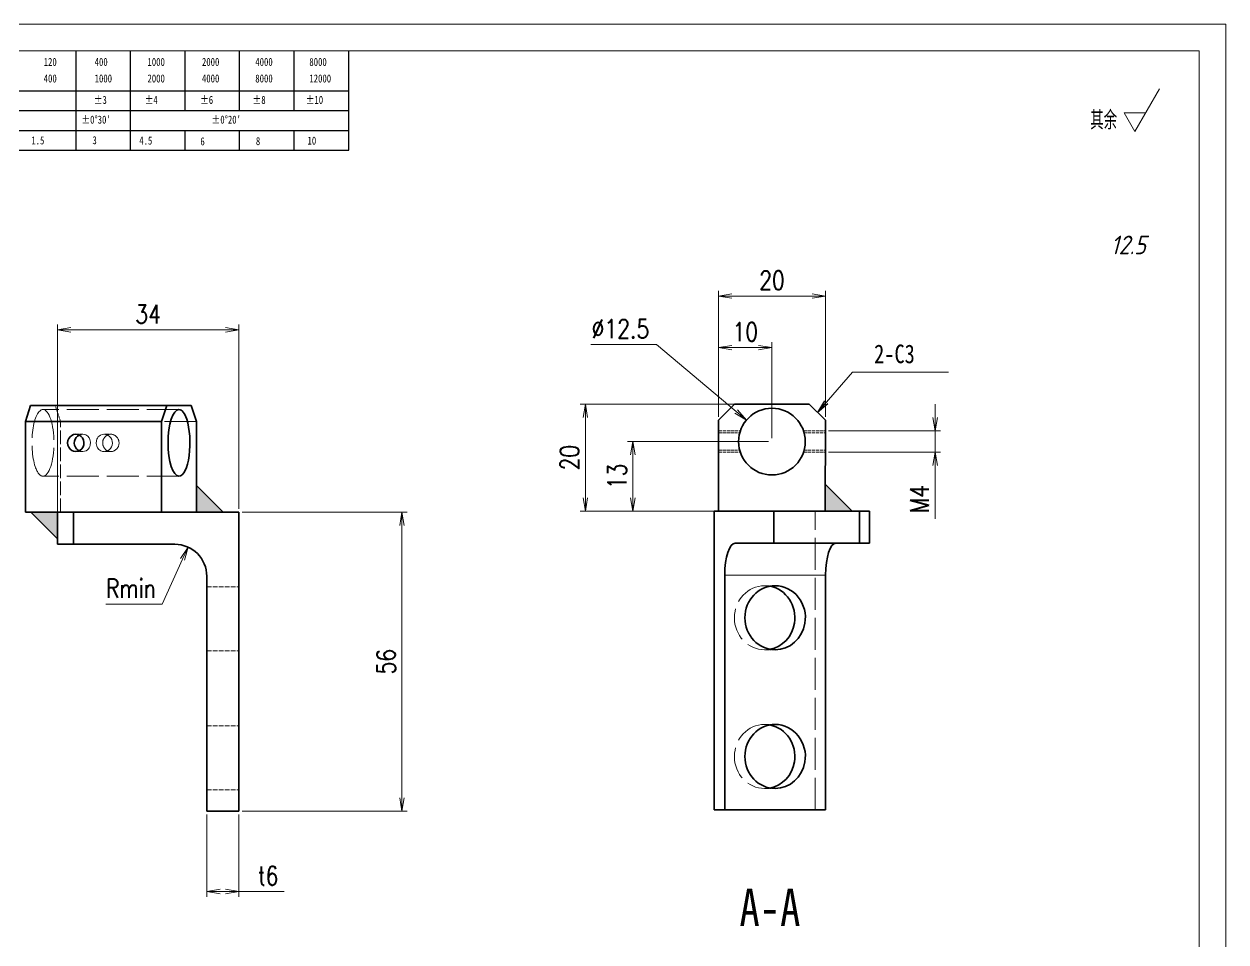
# Model space of a CAD drawing. Header units: millimetres. Extents: x -51813 to 38145, y -10860 to 38732.
# Drawn here: x -49030.6 to -48805.3, y 37892.8 to 38064.9 of the extents above; entities that cross this region are included whole.
import ezdxf
from ezdxf.enums import TextEntityAlignment as Align

# ---------------------------------------------------------------- set-up
doc = ezdxf.new("R2010")
doc.units = ezdxf.units.MM
doc.header["$LTSCALE"] = 0.5
doc.linetypes.add('DASHED', pattern=[15, 12, -3])
doc.linetypes.add('DOT2', pattern=[0.125, 0, -0.125])
for name, color, linetype, lineweight in [('DRAWING', 7, 'Continuous', 35), ('图框', 7, 'Continuous', 18), ('标注线', 3, 'Continuous', 18), ('粗实线', 7, 'Continuous', 35)]:
    doc.layers.add(name, color=color, linetype=linetype, lineweight=lineweight)
doc.layers.add('图\\M+19E79\\M+195B6\\M+18E9A', color=7, linetype='Continuous')
doc.layers.add('车型', color=7, linetype='Continuous')
doc.layers.add('打印', color=7, linetype='Continuous', lineweight=15, plot=False)
doc.layers.add('打印-禁用', color=7, linetype='Continuous', lineweight=15, plot=False)
doc.styles.add('DIM', font='romans.shx', dxfattribs={"width": 0.8, "bigfont": 'bigfont.shx'})
doc.styles.add('国标', font='simfang.ttf', dxfattribs={"width": 0.8})
doc.styles.add('机械长仿宋', font='gbenor.shx', dxfattribs={"height": 1, "bigfont": 'gbcbig.shx'})
doc.dimstyles.new('DEH 1-1', dxfattribs={"dimtxt": 3.5, "dimasz": 2.5, "dimexe": 1, "dimexo": 0.625, "dimgap": 1.2, "dimtad": 1, "dimtoh": 1, "dimdsep": 46, "dimtxsty": 'DIM', "dimblk": 'OPEN', "dimcen": 0, "dimclrd": 8, "dimclre": 8, "dimclrt": 2, "dimazin": 2, "dimtfac": 0.5, "dimtmove": 0, "dimatfit": 3, "dimldrblk": 'OPEN', "dimfxl": 0, "dimtolj": 2, "dimlwd": 18, "dimlwe": 18, "dimarcsym": 0})
doc.dimstyles.new('DEH 1-1$0', dxfattribs={"dimtxt": 3.5, "dimasz": 2.5, "dimexe": 1, "dimexo": 0.625, "dimgap": 1.2, "dimtad": 1, "dimzin": 9, "dimdsep": 46, "dimtxsty": 'DIM', "dimblk": 'OPEN', "dimcen": 0, "dimclrd": 8, "dimclre": 8, "dimclrt": 2, "dimazin": 2, "dimtfac": 0.5, "dimtmove": 0, "dimatfit": 3, "dimldrblk": 'OPEN', "dimfxl": 0, "dimtolj": 2, "dimlwd": 18, "dimlwe": 18, "dimarcsym": 0})
doc.dimstyles.new('DEH 1-1$3', dxfattribs={"dimtxt": 3.5, "dimasz": 2.5, "dimexe": 1, "dimexo": 0.625, "dimgap": 1.2, "dimtad": 1, "dimtoh": 1, "dimdsep": 46, "dimtxsty": 'DIM', "dimblk": 'OPEN', "dimcen": 0, "dimclrd": 8, "dimclre": 8, "dimclrt": 2, "dimazin": 2, "dimtfac": 0.5, "dimtofl": 0, "dimtmove": 0, "dimatfit": 3, "dimldrblk": 'OPEN', "dimfxl": 0, "dimtolj": 2, "dimlwd": 18, "dimlwe": 18, "dimarcsym": 0})
doc.dimstyles.new('DEH 1-1$4', dxfattribs={"dimtxt": 3.5, "dimasz": 2.5, "dimexe": 1, "dimexo": 0.625, "dimgap": 1.2, "dimtad": 1, "dimtoh": 1, "dimdsep": 46, "dimtxsty": 'DIM', "dimblk": 'OPEN', "dimcen": 0, "dimclrd": 8, "dimclre": 8, "dimclrt": 2, "dimazin": 2, "dimtfac": 0.5, "dimtofl": 0, "dimtmove": 0, "dimatfit": 3, "dimldrblk": 'OPEN', "dimfxl": 0, "dimtolj": 2, "dimlwd": 18, "dimlwe": 18, "dimarcsym": 0})

# ---------------------------------------------------------------- blocks, each defined once
blk = doc.blocks.new('GZDEH零件A3图框V01版')
at = {"layer": '图\\M+19E79\\M+195B6\\M+18E9A', "color": 9}
for p, q in [((3061.98, -1561.98), (3061.98, -1554.46)), ((3072.2, -1561.98), (3072.2, -1554.46)), ((3082.42, -1561.98), (3082.42, -1554.46)), ((3092.64, -1561.98), (3092.64, -1554.46)), ((3102.86, -1561.98), (3102.86, -1554.46)), ((3113.09, -1573.08), (3113.09, -1554.46)), ((2996.09, -1561.98), (3113.09, -1561.98)), ((3061.98, -1573.08), (3061.98, -1561.98)), ((3072.2, -1573.08), (3072.2, -1561.98)), ((3082.42, -1565.68), (3082.42, -1561.98)), ((3092.64, -1565.68), (3092.64, -1561.98)), ((3102.86, -1565.68), (3102.86, -1561.98)), ((2996.09, -1565.68), (3113.09, -1565.68)), ((2996.09, -1569.38), (3113.09, -1569.38)), ((3082.42, -1573.08), (3082.42, -1569.48)), ((3092.64, -1573.08), (3092.64, -1569.38)), ((3102.86, -1573.08), (3102.86, -1569.38)), ((2990.09, -1573.08), (3113.09, -1573.08))]:
    blk.add_line(p, q, dxfattribs=at)
at = {"layer": '图框', "linetype": 'Continuous'}
for p, q in [((3272.49, -1554.46), (2882.49, -1554.46)), ((3272.49, -1832.96), (3272.49, -1554.46))]:
    blk.add_line(p, q, dxfattribs=at)
at = {"layer": '打印-禁用', "linetype": 'Continuous'}
for p, q in [((3277.49, -1549.46), (2857.49, -1549.46)), ((3277.49, -1846.46), (3277.49, -1549.46))]:
    blk.add_line(p, q, dxfattribs=at)
at = {"layer": '图\\M+19E79\\M+195B6\\M+18E9A', "color": 9, "style": '国标', "width": 0.8}
for s, p in [('120', (3055.91, -1557.31)), ('400', (3065.46, -1557.31)), ('1000', (3075.36, -1557.31)), ('2000', (3085.57, -1557.31)), ('4000', (3095.57, -1557.31)), ('8000', (3105.7, -1557.31)), ('400', (3055.91, -1560.41)), ('1000', (3065.46, -1560.41)), ('2000', (3075.36, -1560.41)), ('4000', (3085.57, -1560.41)), ('8000', (3095.57, -1560.41)), ('12000', (3105.7, -1560.41)), ('±3', (3065.3, -1564.42)), ('±4', (3074.85, -1564.42)), ('±6', (3085.22, -1564.42)), ('±8', (3095.06, -1564.42)), ('±10', (3105.02, -1564.42)), ("±0%%D30'", (3062.98, -1568.12)), ("±0%%D20'", (3087.38, -1568.12)), ('1.5', (3053.59, -1572.01)), ('3', (3065.05, -1571.98)), ('4.5', (3073.82, -1572.05)), ('6', (3085.28, -1572.19)), ('8', (3095.68, -1572.15)), ('10', (3105.36, -1572.06))]:
    blk.add_text(s, height=1.5, dxfattribs=at).set_placement(p)
blk = doc.blocks.new('DEH A3')
at = {"layer": '图框'}
blk.add_blockref('GZDEH零件A3图框V01版', (-2857.49, 1846.46), dxfattribs=at)
blk = doc.blocks.new('FINISHER_TR')
at = {"layer": '标注线'}
for p, q in [((0, 0), (4.62, 8)), ((-2.02, 3.5), (0, 0)), ((2.02, 3.5), (-2.02, 3.5))]:
    blk.add_line(p, q, dxfattribs=at)
at = {"layer": '标注线', "color": 2, "style": '机械长仿宋', "oblique": 15}
blk.add_attdef('0.0', text='', height=3.5, dxfattribs=at).set_placement((2.03, -24.04), align=Align.BOTTOM_RIGHT)
blk = doc.blocks.new('其余12.5')
at = {"layer": '标注线'}
blk.add_blockref('FINISHER_TR', (0, 0), dxfattribs=at).add_auto_attribs({'0.0': '12.5'})
at = {"layer": '标注线', "color": 7, "linetype": 'DOT2', "style": '机械长仿宋'}
blk.add_text('其余', height=3.5, dxfattribs=at).set_placement((-8.38, 0.4))
blk = doc.blocks.new('WELDING_5')
at = {"layer": '粗实线'}
blk.add_hatch(color=256, dxfattribs=at).paths.add_polyline_path([(0, 5), (0, 0), (5, 0)])
for q in [(0, 5), (5, 0)]:
    blk.add_line((0, 0), q, dxfattribs=at)
blk.add_lwpolyline([(0, 5), (5, 0)], dxfattribs=at)
blk = doc.blocks.new('_Open')
at = {"color": 0, "linetype": 'ByBlock', "lineweight": -2}
for p, q in [((-1, 0.167), (0, 0)), ((-1, -0.167), (0, 0)), ((0, 0), (-1, 0))]:
    blk.add_line(p, q, dxfattribs=at)
blk = doc.blocks.new('*D35')
at = {"layer": 'Defpoints', "color": 0, "transparency": 16777216}
for p in [(-48990.34, 37973.37), (-48990.34, 37917.37), (-48959.76, 37917.37)]:
    blk.add_point(p, dxfattribs=at)
at = {"layer": '标注线', "color": 8, "lineweight": 18, "transparency": 16777216}
for p, q in [((-48989.71, 37973.37), (-48958.76, 37973.37)), ((-48959.76, 37970.87), (-48959.76, 37919.87)), ((-48989.71, 37917.37), (-48958.76, 37917.37))]:
    blk.add_line(p, q, dxfattribs=at)
at = {"layer": '标注线', "color": 8, "lineweight": 18, "transparency": 16777216, "xscale": 2.5, "yscale": 2.5, "zscale": 2.5}
for p, rotation in [((-48959.76, 37973.37), 90), ((-48959.76, 37917.37), 270)]:
    blk.add_blockref('_Open', p, dxfattribs=dict(at, rotation=rotation))
at = {"layer": '标注线', "color": 2, "transparency": 16777216, "insert": (-48962.71, 37945.37), "char_height": 3.5, "attachment_point": 5, "rotation": 90, "style": 'DIM'}
blk.add_mtext('\\A2;56', dxfattribs=at)
blk = doc.blocks.new('*D36')
at = {"layer": 'Defpoints', "color": 0, "transparency": 16777216}
for p in [(-48990.34, 38007.56), (-48990.34, 37973.37), (-49024.34, 37967.37)]:
    blk.add_point(p, dxfattribs=at)
at = {"layer": '标注线', "color": 8, "lineweight": 18, "transparency": 16777216}
for p, q in [((-49024.34, 37967.99), (-49024.34, 38008.56)), ((-48990.34, 37973.99), (-48990.34, 38008.56)), ((-49021.84, 38007.56), (-48992.84, 38007.56))]:
    blk.add_line(p, q, dxfattribs=at)
at = {"layer": '标注线', "color": 8, "lineweight": 18, "transparency": 16777216, "xscale": 2.5, "yscale": 2.5, "zscale": 2.5, "rotation": 180}
blk.add_blockref('_Open', (-49024.34, 38007.56), dxfattribs=at)
at = {"layer": '标注线', "color": 8, "lineweight": 18, "transparency": 16777216, "xscale": 2.5, "yscale": 2.5, "zscale": 2.5}
blk.add_blockref('_Open', (-48990.34, 38007.56), dxfattribs=at)
at = {"layer": '标注线', "color": 2, "transparency": 16777216, "insert": (-49007.34, 38010.51), "char_height": 3.5, "attachment_point": 5, "style": 'DIM'}
blk.add_mtext('\\A2;34', dxfattribs=at)
blk = doc.blocks.new('*D37')
at = {"layer": 'Defpoints', "color": 0, "transparency": 16777216}
for p in [(-48999.85, 37966.83), (-49002.34, 37961.37)]:
    blk.add_point(p, dxfattribs=at)
at = {"layer": '标注线', "color": 8, "lineweight": 18, "transparency": 16777216}
for p, q in [((-49004.7, 37956.16), (-49000.89, 37964.55)), ((-49015.24, 37956.16), (-49004.7, 37956.16))]:
    blk.add_line(p, q, dxfattribs=at)
at = {"layer": '标注线', "color": 8, "lineweight": 18, "transparency": 16777216, "xscale": 2.5, "yscale": 2.5, "zscale": 2.5, "rotation": 65.57177959713196}
blk.add_blockref('_Open', (-48999.85, 37966.83), dxfattribs=at)
at = {"layer": '标注线', "color": 2, "transparency": 16777216, "insert": (-49010.57, 37959.11), "char_height": 3.5, "attachment_point": 5, "style": 'DIM'}
blk.add_mtext('\\A2;{\\Fromans,bigfont|c134;Rmin}', dxfattribs=at)
blk = doc.blocks.new('*D38')
at = {"layer": 'Defpoints', "color": 0, "transparency": 16777216}
for p in [(-48996.34, 37917.37), (-48990.34, 37917.37), (-48990.34, 37902.3)]:
    blk.add_point(p, dxfattribs=at)
at = {"layer": '标注线', "color": 8, "lineweight": 18, "transparency": 16777216}
for p, q in [((-48996.34, 37916.74), (-48996.34, 37901.3)), ((-48990.34, 37916.74), (-48990.34, 37901.3)), ((-48993.84, 37902.3), (-48992.84, 37902.3)), ((-48990.34, 37902.3), (-48981.84, 37902.3))]:
    blk.add_line(p, q, dxfattribs=at)
at = {"layer": '标注线', "color": 8, "lineweight": 18, "transparency": 16777216, "xscale": 2.5, "yscale": 2.5, "zscale": 2.5, "rotation": 180}
blk.add_blockref('_Open', (-48996.34, 37902.3), dxfattribs=at)
at = {"layer": '标注线', "color": 8, "lineweight": 18, "transparency": 16777216, "xscale": 2.5, "yscale": 2.5, "zscale": 2.5}
blk.add_blockref('_Open', (-48990.34, 37902.3), dxfattribs=at)
at = {"layer": '标注线', "color": 2, "transparency": 16777216, "insert": (-48984.84, 37905.25), "char_height": 3.5, "attachment_point": 5, "style": 'DIM'}
blk.add_mtext('\\A2;{\\Fromans,bigfont|c134;t}6', dxfattribs=at)
blk = doc.blocks.new('*D51')
at = {"layer": 'Defpoints', "color": 0, "transparency": 16777216}
for p in [(-48925.39, 37993.6), (-48886.48, 37993.6), (-48900.41, 37973.6)]:
    blk.add_point(p, dxfattribs=at)
at = {"layer": '标注线', "color": 8, "lineweight": 18, "transparency": 16777216}
for p, q in [((-48887.11, 37993.6), (-48926.39, 37993.6)), ((-48925.39, 37976.1), (-48925.39, 37991.1)), ((-48901.04, 37973.6), (-48926.39, 37973.6))]:
    blk.add_line(p, q, dxfattribs=at)
at = {"layer": '标注线', "color": 8, "lineweight": 18, "transparency": 16777216, "xscale": 2.5, "yscale": 2.5, "zscale": 2.5}
for p, rotation in [((-48925.39, 37993.6), 90), ((-48925.39, 37973.6), 270)]:
    blk.add_blockref('_Open', p, dxfattribs=dict(at, rotation=rotation))
at = {"layer": '标注线', "color": 2, "transparency": 16777216, "insert": (-48928.34, 37983.6), "char_height": 3.5, "attachment_point": 5, "rotation": 90, "style": 'DIM'}
blk.add_mtext('\\A2;20', dxfattribs=at)
blk = doc.blocks.new('*D52')
at = {"layer": 'Defpoints', "color": 0, "transparency": 16777216}
for p in [(-48890.41, 37986.6), (-48916.48, 37973.6), (-48896.79, 37973.6)]:
    blk.add_point(p, dxfattribs=at)
at = {"layer": '标注线', "color": 8, "lineweight": 18, "transparency": 16777216}
for p, q in [((-48891.04, 37986.6), (-48917.48, 37986.6)), ((-48916.48, 37984.1), (-48916.48, 37976.1)), ((-48897.42, 37973.6), (-48917.48, 37973.6))]:
    blk.add_line(p, q, dxfattribs=at)
at = {"layer": '标注线', "color": 8, "lineweight": 18, "transparency": 16777216, "xscale": 2.5, "yscale": 2.5, "zscale": 2.5}
for p, rotation in [((-48916.48, 37986.6), 90), ((-48916.48, 37973.6), 270)]:
    blk.add_blockref('_Open', p, dxfattribs=dict(at, rotation=rotation))
at = {"layer": '标注线', "color": 2, "transparency": 16777216, "insert": (-48919.43, 37980.1), "char_height": 3.5, "attachment_point": 5, "rotation": 90, "style": 'DIM'}
blk.add_mtext('\\A2;13', dxfattribs=at)
blk = doc.blocks.new('*D53')
at = {"layer": 'Defpoints', "color": 0, "transparency": 16777216}
for p in [(-48900.41, 38004.23), (-48900.41, 37990.6), (-48890.41, 37986.6)]:
    blk.add_point(p, dxfattribs=at)
at = {"layer": '标注线', "color": 8, "lineweight": 18, "transparency": 16777216}
for p, q in [((-48900.41, 37991.23), (-48900.41, 38005.23)), ((-48892.91, 38004.23), (-48897.91, 38004.23)), ((-48890.41, 37987.23), (-48890.41, 38005.23))]:
    blk.add_line(p, q, dxfattribs=at)
at = {"layer": '标注线', "color": 8, "lineweight": 18, "transparency": 16777216, "xscale": 2.5, "yscale": 2.5, "zscale": 2.5, "rotation": 180}
blk.add_blockref('_Open', (-48900.41, 38004.23), dxfattribs=at)
at = {"layer": '标注线', "color": 8, "lineweight": 18, "transparency": 16777216, "xscale": 2.5, "yscale": 2.5, "zscale": 2.5}
blk.add_blockref('_Open', (-48890.41, 38004.23), dxfattribs=at)
at = {"layer": '标注线', "color": 2, "transparency": 16777216, "insert": (-48895.41, 38007.18), "char_height": 3.5, "attachment_point": 5, "style": 'DIM'}
blk.add_mtext('\\A2;10', dxfattribs=at)
blk = doc.blocks.new('*D54')
at = {"layer": 'Defpoints', "color": 0, "transparency": 16777216}
for p in [(-48895.2, 37990.62), (-48885.63, 37982.58)]:
    blk.add_point(p, dxfattribs=at)
at = {"layer": '标注线', "color": 8, "lineweight": 18, "transparency": 16777216}
for p, q in [((-48924.34, 38004.79), (-48912.07, 38004.79)), ((-48912.07, 38004.79), (-48897.11, 37992.23))]:
    blk.add_line(p, q, dxfattribs=at)
at = {"layer": '标注线', "color": 8, "lineweight": 18, "transparency": 16777216, "xscale": 2.5, "yscale": 2.5, "zscale": 2.5, "rotation": 319.9800494737985}
blk.add_blockref('_Open', (-48895.2, 37990.62), dxfattribs=at)
at = {"layer": '标注线', "color": 2, "transparency": 16777216, "insert": (-48918.81, 38007.74), "char_height": 3.5, "attachment_point": 5, "style": 'DIM'}
blk.add_mtext('\\A2;∅12.5', dxfattribs=at)
blk = doc.blocks.new('*D55')
at = {"layer": 'Defpoints', "color": 0, "transparency": 16777216}
for p in [(-48900.41, 38013.89), (-48900.41, 37990.6), (-48880.41, 37990.6)]:
    blk.add_point(p, dxfattribs=at)
at = {"layer": '标注线', "color": 8, "lineweight": 18, "transparency": 16777216}
for p, q in [((-48900.41, 37991.23), (-48900.41, 38014.89)), ((-48882.91, 38013.89), (-48897.91, 38013.89)), ((-48880.41, 37991.23), (-48880.41, 38014.89))]:
    blk.add_line(p, q, dxfattribs=at)
at = {"layer": '标注线', "color": 8, "lineweight": 18, "transparency": 16777216, "xscale": 2.5, "yscale": 2.5, "zscale": 2.5, "rotation": 180}
blk.add_blockref('_Open', (-48900.41, 38013.89), dxfattribs=at)
at = {"layer": '标注线', "color": 8, "lineweight": 18, "transparency": 16777216, "xscale": 2.5, "yscale": 2.5, "zscale": 2.5}
blk.add_blockref('_Open', (-48880.41, 38013.89), dxfattribs=at)
at = {"layer": '标注线', "color": 2, "transparency": 16777216, "insert": (-48890.41, 38016.84), "char_height": 3.5, "attachment_point": 5, "style": 'DIM'}
blk.add_mtext('\\A2;20', dxfattribs=at)
blk = doc.blocks.new('*D57')
at = {"layer": 'Defpoints', "color": 0, "transparency": 16777216}
for p in [(-48880.41, 37988.6), (-48880.41, 37984.6), (-48859.82, 37984.6)]:
    blk.add_point(p, dxfattribs=at)
at = {"layer": '标注线', "color": 8, "lineweight": 18, "transparency": 16777216}
for p, q in [((-48859.82, 37991.1), (-48859.82, 37993.6)), ((-48879.79, 37988.6), (-48858.82, 37988.6)), ((-48859.82, 37988.6), (-48859.82, 37984.6)), ((-48879.79, 37984.6), (-48858.82, 37984.6)), ((-48859.82, 37982.1), (-48859.82, 37972.13))]:
    blk.add_line(p, q, dxfattribs=at)
at = {"layer": '标注线', "color": 8, "lineweight": 18, "transparency": 16777216, "xscale": 2.5, "yscale": 2.5, "zscale": 2.5}
for p, rotation in [((-48859.82, 37988.6), 270), ((-48859.82, 37984.6), 90)]:
    blk.add_blockref('_Open', p, dxfattribs=dict(at, rotation=rotation))
at = {"layer": '标注线', "color": 2, "transparency": 16777216, "insert": (-48862.77, 37975.87), "char_height": 3.5, "attachment_point": 5, "rotation": 90, "style": 'DIM'}
blk.add_mtext('\\A2;M4', dxfattribs=at)

msp = doc.modelspace()

# ---------------------------------------------------------------- linework, layer by layer
at = {"color": 7, "lineweight": 35, "ltscale": 0.078947}
for p, q in [((-49029.349, 37993.368), (-49030.335, 37990.368)), ((-49004.835, 37990.368), (-49003.849, 37993.368)), ((-48999.248, 37993.368), (-48998.262, 37990.368))]:
    msp.add_line(p, q, dxfattribs=at)
at = {"color": 7, "lineweight": 35}
for p, q in [((-49029.349, 37993.368), (-49003.849, 37993.368)), ((-49030.335, 37990.368), (-49004.835, 37990.368)), ((-49030.335, 37973.368), (-49004.835, 37973.368)), ((-48990.335, 37973.368), (-49021.335, 37973.368)), ((-48990.335, 37917.368), (-48990.335, 37973.368)), ((-48901.236, 37917.602), (-48901.234, 37973.602)), ((-48900.413, 37973.602), (-48880.413, 37973.601)), ((-48996.335, 37917.368), (-48996.335, 37961.368)), ((-48899.264, 37917.602), (-48899.263, 37961.602)), ((-48880.375, 37917.601), (-48880.374, 37961.601))]:
    msp.add_line(p, q, dxfattribs=at)
at = {"color": 1, "linetype": 'DASHED', "lineweight": 13}
for p, q in [((-49001.548, 37992.618), (-49027.048, 37992.618)), ((-48998.262, 37990.368), (-49023.762, 37990.368)), ((-49001.548, 37980.118), (-49027.048, 37980.118)), ((-48882.347, 37917.601), (-48882.345, 37973.601))]:
    msp.add_line(p, q, dxfattribs=at)
at = {"color": 1, "linetype": 'DASHED', "lineweight": 13, "ltscale": 0.078947}
msp.add_line((-49023.762, 37990.368), (-49024.748, 37993.368), dxfattribs=at)
at = {"color": 7, "lineweight": 35, "ltscale": 0.115034}
msp.add_line((-49003.849, 37993.368), (-48999.248, 37993.368), dxfattribs=at)
at = {"color": 7, "lineweight": 35, "ltscale": 0.106065}
msp.add_line((-48900.412, 37990.602), (-48897.412, 37993.601), dxfattribs=at)
at = {"color": 7, "lineweight": 35, "ltscale": 0.35}
msp.add_line((-48897.412, 37993.601), (-48883.412, 37993.601), dxfattribs=at)
at = {"color": 7, "lineweight": 35, "ltscale": 0.106067}
msp.add_line((-48883.412, 37993.601), (-48880.412, 37990.601), dxfattribs=at)
at = {"color": 7, "lineweight": 35, "ltscale": 0.425}
for p, q in [((-49030.335, 37973.368), (-49030.335, 37990.368)), ((-49004.835, 37973.368), (-49004.835, 37990.368)), ((-48998.262, 37973.368), (-48998.262, 37990.368)), ((-48900.413, 37973.602), (-48900.412, 37990.602)), ((-48880.413, 37973.601), (-48880.412, 37990.601))]:
    msp.add_line(p, q, dxfattribs=at)
at = {"color": 1, "linetype": 'DASHED', "lineweight": 13, "ltscale": 0.425}
msp.add_line((-49023.762, 37973.368), (-49023.762, 37990.368), dxfattribs=at)
at = {"color": 1, "linetype": 'DASHED', "lineweight": 13, "ltscale": 0.03257}
for p, q in [((-49019.588, 37987.989), (-49020.89, 37987.989)), ((-49019.588, 37984.747), (-49020.891, 37984.747)), ((-49014.317, 37984.747), (-49015.62, 37984.747))]:
    msp.add_line(p, q, dxfattribs=at)
at = {"color": 1, "linetype": 'DASHED', "lineweight": 13, "ltscale": 0.032571}
msp.add_line((-49014.317, 37987.989), (-49015.62, 37987.989), dxfattribs=at)
at = {"color": 1, "linetype": 'DASHED', "lineweight": 13, "ltscale": 0.101965}
for p, q in [((-48900.413, 37988.602), (-48896.334, 37988.601)), ((-48900.413, 37984.602), (-48896.334, 37984.601))]:
    msp.add_line(p, q, dxfattribs=at)
at = {"color": 1, "linetype": 'DASHED', "lineweight": 13, "ltscale": 0.099098}
for p, q in [((-48900.413, 37988.223), (-48896.449, 37988.222)), ((-48884.376, 37988.222), (-48880.413, 37988.222))]:
    msp.add_line(p, q, dxfattribs=at)
at = {"color": 1, "linetype": 'DASHED', "lineweight": 13, "ltscale": 0.101967}
for p, q in [((-48884.491, 37988.601), (-48880.413, 37988.601)), ((-48884.491, 37984.601), (-48880.413, 37984.601))]:
    msp.add_line(p, q, dxfattribs=at)
at = {"color": 1, "linetype": 'DASHED', "lineweight": 13, "ltscale": 0.099097}
for p, q in [((-48900.413, 37984.981), (-48896.449, 37984.98)), ((-48884.377, 37984.98), (-48880.413, 37984.98))]:
    msp.add_line(p, q, dxfattribs=at)
at = {"color": 7, "lineweight": 35, "ltscale": 0.075}
for p, q in [((-49021.335, 37973.368), (-49024.335, 37973.368)), ((-49024.335, 37967.368), (-49021.335, 37967.368))]:
    msp.add_line(p, q, dxfattribs=at)
at = {"color": 7, "lineweight": 35, "ltscale": 0.15}
for p, q in [((-49024.335, 37973.368), (-49024.335, 37967.368)), ((-49021.335, 37973.368), (-49021.335, 37967.368)), ((-48890.06, 37973.601), (-48890.06, 37967.601)), ((-48874.004, 37973.601), (-48874.004, 37967.601)), ((-48872.157, 37973.601), (-48872.157, 37967.601)), ((-48990.335, 37917.368), (-48996.335, 37917.368))]:
    msp.add_line(p, q, dxfattribs=at)
at = {"color": 7, "lineweight": 35, "ltscale": 0.164336}
msp.add_line((-49004.835, 37973.368), (-48998.262, 37973.368), dxfattribs=at)
at = {"color": 7, "lineweight": 35, "ltscale": 0.27937}
msp.add_line((-48901.234, 37973.602), (-48890.06, 37973.601), dxfattribs=at)
at = {"color": 7, "lineweight": 35, "ltscale": 0.401389}
for p, q in [((-48874.004, 37973.601), (-48890.06, 37973.601)), ((-48874.004, 37967.601), (-48890.06, 37967.601))]:
    msp.add_line(p, q, dxfattribs=at)
at = {"color": 7, "lineweight": 35, "ltscale": 0.046184}
for p, q in [((-48872.157, 37973.601), (-48874.004, 37973.601)), ((-48874.004, 37967.601), (-48872.157, 37967.601))]:
    msp.add_line(p, q, dxfattribs=at)
at = {"color": 7, "lineweight": 35, "ltscale": 0.475}
msp.add_line((-49002.335, 37967.368), (-49021.335, 37967.368), dxfattribs=at)
at = {"color": 7, "lineweight": 35, "ltscale": 0.180769}
msp.add_line((-48897.29, 37967.601), (-48890.06, 37967.601), dxfattribs=at)
at = {"color": 7, "lineweight": 13, "ltscale": 0.472223}
msp.add_line((-48880.374, 37961.601), (-48899.263, 37961.602), dxfattribs=at)
at = {"color": 1, "linetype": 'DASHED', "lineweight": 13, "ltscale": 0.15}
for p, q in [((-48996.335, 37959.368), (-48990.335, 37959.368)), ((-48996.335, 37947.368), (-48990.335, 37947.368)), ((-48996.335, 37933.368), (-48990.335, 37933.368)), ((-48996.335, 37921.368), (-48990.335, 37921.368))]:
    msp.add_line(p, q, dxfattribs=at)
at = {"color": 1, "linetype": 'DASHED', "lineweight": 13, "ltscale": 0.049301}
for p, q in [((-48889.818, 37959.601), (-48891.79, 37959.601)), ((-48889.819, 37947.601), (-48891.791, 37947.601)), ((-48889.819, 37933.601), (-48891.791, 37933.601)), ((-48889.82, 37921.601), (-48891.792, 37921.601))]:
    msp.add_line(p, q, dxfattribs=at)
at = {"color": 7, "lineweight": 35, "ltscale": 0.049301}
msp.add_line((-48901.236, 37917.602), (-48899.264, 37917.602), dxfattribs=at)
at = {"color": 7, "lineweight": 35, "ltscale": 0.472221}
msp.add_line((-48899.264, 37917.602), (-48880.375, 37917.601), dxfattribs=at)
at = {"color": 1, "linetype": 'DASHED', "lineweight": 13}
for points in [[(-49018.374, 37987.286), (-49018.654, 37987.629), (-49019.019, 37987.869), (-49019.296, 37987.959), (-49019.588, 37987.989)], [(-49015.62, 37987.989), (-49015.949, 37987.95), (-49016.257, 37987.836), (-49016.528, 37987.652), (-49016.696, 37987.48), (-49016.836, 37987.282), (-49016.953, 37987.044), (-49017.033, 37986.788), (-49017.078, 37986.26), (-49016.973, 37985.744), (-49016.834, 37985.45)], [(-49014.31, 37987.286), (-49014.631, 37987.63), (-49015.031, 37987.869), (-49015.321, 37987.959), (-49015.62, 37987.989)], [(-49019.588, 37984.747), (-49019.259, 37984.786), (-49018.951, 37984.9), (-49018.68, 37985.084), (-49018.511, 37985.256), (-49018.371, 37985.454), (-49018.255, 37985.692), (-49018.175, 37985.948), (-49018.13, 37986.476), (-49018.235, 37986.992), (-49018.374, 37987.286)], [(-49015.62, 37984.747), (-49015.283, 37984.786), (-49014.958, 37984.9), (-49014.662, 37985.081), (-49014.407, 37985.325), (-49014.208, 37985.618), (-49014.076, 37985.947), (-49014.02, 37986.298), (-49014.044, 37986.652), (-49014.147, 37986.992), (-49014.31, 37987.286)], [(-49016.834, 37985.45), (-49016.554, 37985.107), (-49016.188, 37984.867), (-49015.912, 37984.777), (-49015.62, 37984.747)]]:
    msp.add_lwpolyline(points, dxfattribs=at)
at = {"color": 7, "lineweight": 35}
msp.add_lwpolyline([(-49020.245, 37987.838), (-49020.562, 37987.642), (-49020.829, 37987.378), (-49021.03, 37987.06), (-49021.153, 37986.702), (-49021.188, 37986.326), (-49021.133, 37985.952), (-49021.037, 37985.691), (-49020.897, 37985.45)], dxfattribs=at)
msp.add_circle((-48890.413, 37986.601), 6.25, dxfattribs=at)
at = {"color": 1, "linetype": 'DASHED', "lineweight": 13}
for centre, start, end in [((-49019.58, 37986.449), 90.29976, 115.60188), ((-49019.58, 37986.287), 244.40393, 269.69189)]:
    msp.add_arc(centre, 1.54, start, end, dxfattribs=at)
at = {"color": 7, "lineweight": 35}
for centre, radius, start, end in [((-49019.529, 37986.405), 1.669, 214.92293, 244.58367), ((-49002.335, 37961.368), 6, 0, 90)]:
    msp.add_arc(centre, radius, start, end, dxfattribs=at)
at = {"color": 1, "linetype": 'DASHED', "lineweight": 13}
for centre, major_axis, ratio, start_param, end_param in [((-49027.048, 37986.368), (0, 6.25), 0.3286711, 6.2831467, 8.6460159), ((-49027.048, 37986.368), (0, 6.25), 0.3286711, 3.1415541, 6.2831467), ((-49014.317, 37986.368), (0, -1.621), 0.9444444, 3.141524, 6.2831167), ((-49014.317, 37986.368), (0, -1.621), 0.9444444, 2.1730165, 3.141524), ((-49014.317, 37986.368), (0, -1.621), 0.9444444, 6.2831167, 8.4562018), ((-49027.048, 37986.368), (0, 6.25), 0.3286711, 2.3628306, 3.1415541), ((-48891.791, 37953.601), (0, -6), 0.9444444, 3.1414882, 6.2830808), ((-48891.791, 37953.601), (0, -6), 0.9444444, 2.9667225, 3.1414882), ((-48891.791, 37953.601), (0, -6), 0.9444444, 6.2830808, 6.4580321), ((-48891.791, 37927.601), (0, -6), 0.9444444, 3.1414882, 6.2830808), ((-48891.791, 37927.601), (0, -6), 0.9444444, 2.9667225, 3.1414882), ((-48891.791, 37927.601), (0, -6), 0.9444444, 6.2830808, 6.4580321)]:
    msp.add_ellipse(centre, major_axis=major_axis, ratio=ratio, start_param=start_param, end_param=end_param, dxfattribs=at)
at = {"color": 7, "lineweight": 35}
for centre, major_axis, ratio, start_param, end_param in [((-49001.548, 37986.368), (0, -6.25), 0.3286711, 3.1415541, 6.2831467), ((-49001.548, 37986.368), (0, -6.25), 0.3286711, 2.3628306, 3.1415541), ((-49001.548, 37986.368), (0, -6.25), 0.3286711, 6.2831467, 8.6460159), ((-49020.891, 37986.368), (0, 1.621), 0.9444444, 6.2831167, 9.4247094), ((-49020.891, 37986.368), (0, 1.621), 0.9444444, 5.3146092, 6.2831167), ((-49020.891, 37986.368), (0, 1.621), 0.9444444, 3.141524, 5.3146092), ((-48897.291, 37961.601), (0, -6), 0.3286711, 3.1415927, 4.712389), ((-48878.402, 37961.601), (0, 6), 0.3286711, 0, 1.5707963), ((-48889.818, 37953.601), (0, -6), 0.9444444, 3.1414882, 6.2830808), ((-48891.791, 37953.601), (0, -6), 0.9444444, 1.3993005, 2.9667225), ((-48889.818, 37953.601), (0, -6), 0.9444444, 1.3993005, 3.1414882), ((-48891.791, 37953.601), (0, -6), 0.9444444, 0.1748468, 1.3993005), ((-48889.818, 37953.601), (0, -6), 0.9444444, 6.2830808, 7.6824858), ((-48889.819, 37927.601), (0, -6), 0.9444444, 3.1414882, 6.2830808), ((-48891.791, 37927.601), (0, -6), 0.9444444, 1.3993005, 2.9667225), ((-48889.819, 37927.601), (0, -6), 0.9444444, 1.3993005, 3.1414882), ((-48891.791, 37927.601), (0, -6), 0.9444444, 0.1748468, 1.3993005), ((-48889.819, 37927.601), (0, -6), 0.9444444, 6.2830808, 7.6824858)]:
    msp.add_ellipse(centre, major_axis=major_axis, ratio=ratio, start_param=start_param, end_param=end_param, dxfattribs=at)
at = {"layer": '打印'}
msp.add_lwpolyline([(-49225.328, 38064.86), (-48805.328, 38064.86), (-48805.328, 37767.86), (-49225.328, 37767.86)], close=True, dxfattribs=at)

# ---------------------------------------------------------------- block references
at = {"layer": 'DRAWING'}
msp.add_blockref('WELDING_5', (-48998.262, 37973.368), dxfattribs=at)
for p, rotation in [((-48880.413, 37973.601), 359.9981486156101), ((-49024.335, 37973.368), 180)]:
    msp.add_blockref('WELDING_5', p, dxfattribs=dict(at, rotation=rotation))
at = {"layer": '图框'}
msp.add_blockref('DEH A3', (-49225.328, 37767.86), dxfattribs=at)
at = {"layer": '标注线'}
msp.add_blockref('其余12.5', (-48822.385, 38044.703), dxfattribs=at)

# ---------------------------------------------------------------- texts
at = {"layer": '车型', "color": 3, "style": '国标', "width": 0.8}
for s, height, p in [('2-C3', 3.5, (-48867.457, 38001.298)), ('A-A', 7, (-48890.798, 37895.811))]:
    msp.add_text(s, height=height, dxfattribs=at).set_placement(p, align=Align.CENTER)

# ---------------------------------------------------------------- dimensions: what is measured, and where the dimension line sits
at = {"layer": '标注线'}
for base, p1, p2, picture, middle in [((-48900.412, 38013.89), (-48880.412, 37990.601), (-48900.412, 37990.602), '*D55', (-48890.412, 38016.84)), ((-48990.335, 38007.557), (-49024.335, 37967.368), (-48990.335, 37973.368), '*D36', (-49007.335, 38010.507)), ((-48900.412, 38004.228), (-48890.413, 37986.601), (-48900.412, 37990.602), '*D53', (-48895.413, 38007.178))]:
    dim = msp.add_linear_dim(base=base, p1=p1, p2=p2, dimstyle='DEH 1-1$0', dxfattribs=at)
    dim.commit()
    dim.dimension.update_dxf_attribs({"geometry": picture, "text_midpoint": middle})
dim = msp.add_diameter_dim_2p(p1=(-48885.626, 37982.582), p2=(-48895.199, 37990.62), dimstyle='DEH 1-1$3', dxfattribs=at)
dim.commit()
dim.dimension.update_dxf_attribs({"geometry": '*D54', "text_midpoint": (-48918.808, 38004.79), "dimtype": 163})
for base, p1, p2, picture, middle in [((-48925.388, 37993.601), (-48900.413, 37973.602), (-48886.48, 37993.601), '*D51', (-48928.338, 37983.601)), ((-48916.482, 37973.601), (-48890.413, 37986.601), (-48896.793, 37973.601), '*D52', (-48919.432, 37980.101)), ((-48959.76, 37917.368), (-48990.335, 37973.368), (-48990.335, 37917.368), '*D35', (-48962.71, 37945.368))]:
    dim = msp.add_linear_dim(base=base, p1=p1, p2=p2, angle=90, dimstyle='DEH 1-1$0', dxfattribs=at)
    dim.commit()
    dim.dimension.update_dxf_attribs({"geometry": picture, "text_midpoint": middle})
dim = msp.add_linear_dim(base=(-48859.82, 37984.601), p1=(-48880.413, 37988.601), p2=(-48880.413, 37984.601), angle=90, dimstyle='DEH 1-1$0', override={"dimpost": 'M<>'}, dxfattribs=at)
dim.commit()
dim.dimension.update_dxf_attribs({"geometry": '*D57', "text_midpoint": (-48862.77, 37975.868)})
dim = msp.add_radius_dim(center=(-49002.335, 37961.368), mpoint=(-48999.854, 37966.831), text='{\\Fromans,bigfont|c134;Rmin}', dimstyle='DEH 1-1$4', override={"dimtmove": 1}, dxfattribs=at)
dim.commit()
dim.dimension.update_dxf_attribs({"geometry": '*D37', "text_midpoint": (-49004.702, 37956.156), "dimtype": 164})
dim = msp.add_linear_dim(base=(-48990.335, 37902.303), p1=(-48996.335, 37917.368), p2=(-48990.335, 37917.368), text='{\\Fromans,bigfont|c134;t}<>', dimstyle='DEH 1-1$0', dxfattribs=at)
dim.commit()
dim.dimension.update_dxf_attribs({"geometry": '*D38', "text_midpoint": (-48984.835, 37905.253)})

# ---------------------------------------------------------------- leaders
msp.add_leader([(-48881.873, 37992.061), (-48875.323, 37999.638), (-48857.322, 37999.638)], dimstyle='DEH 1-1', override={"dimgap": 1.2, "dimtad": 1}, dxfattribs=at)

doc.saveas('drawing.dxf')
